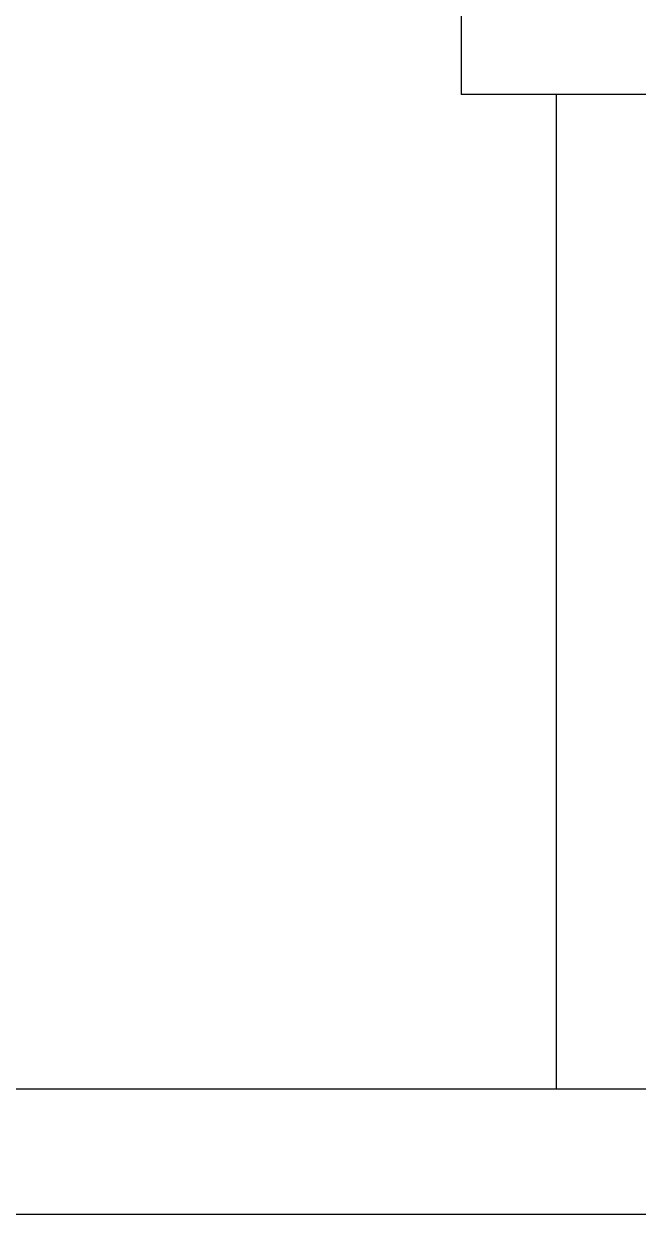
# Model space of a CAD drawing. Header units: millimetres. Extents: x -356 to 237, y 0 to 365.
# Drawn here: x 85.37 to 104.68, y 0 to 37.41 of the extents above; entities that cross this region are included whole.
import ezdxf

# ---------------------------------------------------------------- set-up
doc = ezdxf.new("R2010")
doc.units = ezdxf.units.MM

msp = doc.modelspace()

# ---------------------------------------------------------------- linework, layer by layer
at = {"color": 7, "linetype": 'Continuous', "lineweight": 25}
for p, q in [((99.111, 38.187), (99.111, 35.187)), ((171.111, 35.187), (99.111, 35.187)), ((102.111, 3.937), (102.111, 35.187)), ((0, 3.937), (222.981, 3.937)), ((0, 0), (237.321, 0))]:
    msp.add_line(p, q, dxfattribs=at)

doc.saveas('drawing.dxf')
